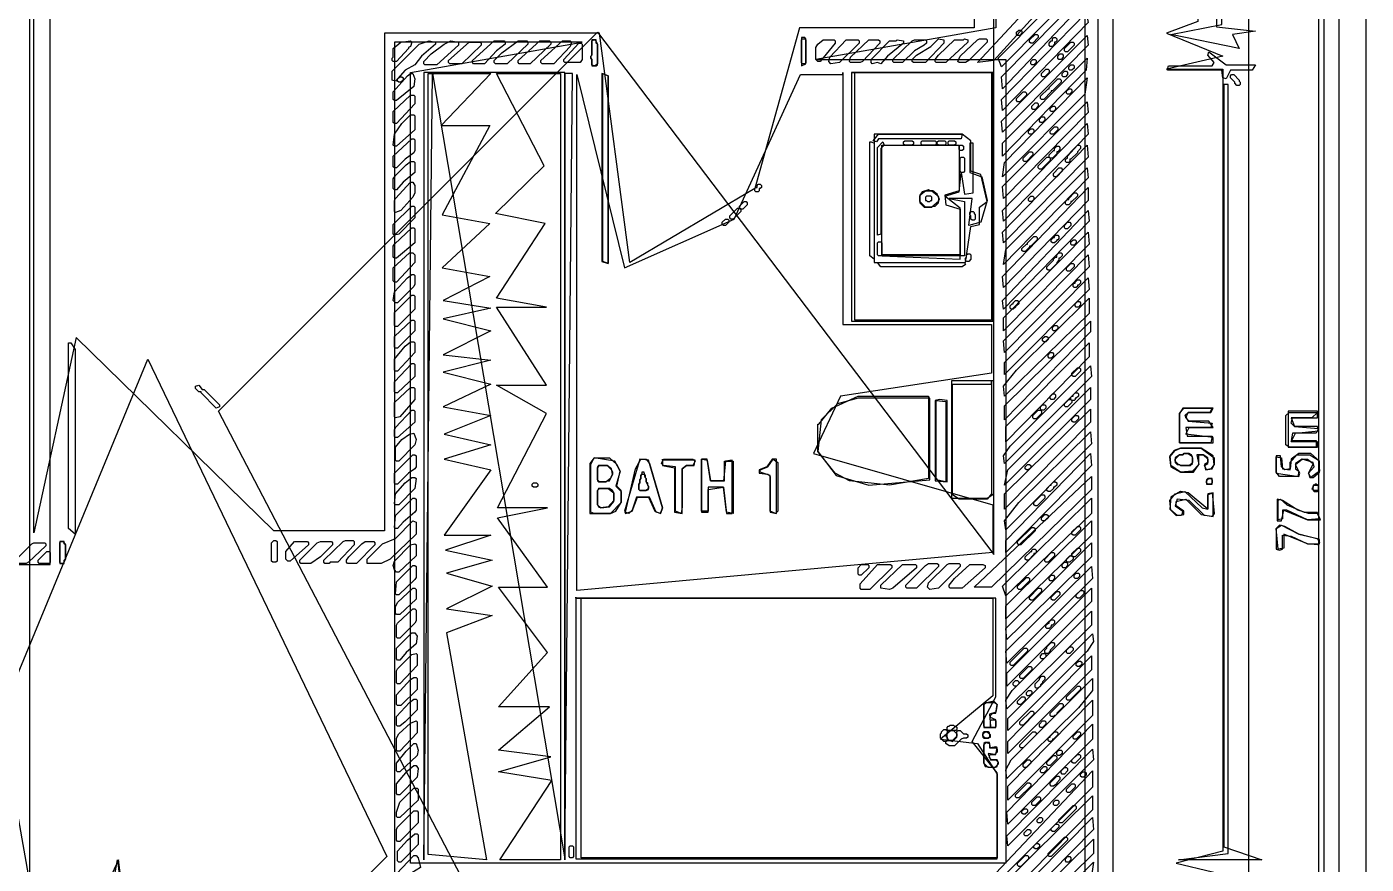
# Model space of a CAD drawing. Header units: millimetres. Extents: x 78 to 4002, y 104 to 3999.
# Drawn here: x 2768 to 4002, y 1776 to 2547 of the extents above; entities that cross this region are included whole.
import ezdxf

# ---------------------------------------------------------------- set-up
doc = ezdxf.new("R2010")
doc.units = ezdxf.units.MM

msp = doc.modelspace()

# ---------------------------------------------------------------- linework, layer by layer
for points in [[(3845, 3775), (3813, 3513), (3958, 3498), (3958, 771), (3888, 771), (3888, 1760), (3864, 759), (4002, 743), (4002, 3517), (3865, 3517), (3865, 3775)], [(346, 3513), (2041, 3760), (3743, 3517), (3743, 759), (1400, 759), (1400, 1524), (910, 1107), (441, 1254), (441, 799), (1040, 799), (589, 1156), (1146, 748), (344, 748), (344, 3513)], [(346, 3514), (346, 745), (1145, 745), (1369, 1029), (1400, 748), (3769, 748), (3769, 3517), (2728, 3517), (2728, 3758), (1449, 3758), (1449, 3518), (346, 3518)], [(2978, 3510), (2680, 3510), (2680, 3249), (2394, 3249), (2685, 3185), (2685, 2225), (2527, 2225), (2504, 2052), (2790, 2052), (2790, 3460), (2978, 3510)], [(3448, 3510), (3661, 3461), (3661, 2546), (3495, 2517), (3670, 2517), (3670, 1777), (3122, 1777), (3122, 2505), (3280, 2533), (3107, 2533), (3107, 1749), (3676, 1749), (3676, 818), (3471, 792), (3755, 765), (3755, 3509), (3448, 3509)], [(3847, 3482), (3847, 2552), (3818, 2541), (3870, 2520), (3818, 2508), (3870, 2508), (3870, 1788), (3827, 1777), (3894, 1761), (3894, 3467), (3847, 3482)], [(3648, 3461), (2771, 3461), (2771, 1761), (2518, 3198), (628, 3198), (628, 2157), (444, 3255), (444, 1805), (1083, 1805), (441, 1296), (1703, 1778), (1952, 1000), (1952, 1776), (2572, 1776), (1990, 1597), (1990, 811), (2676, 811), (2852, 1780), (2964, 809), (3667, 809), (2945, 2193), (3294, 2542), (3659, 2061), (3659, 3461)], [(3641, 3361), (3641, 2546), (3480, 2546), (3439, 2398), (3324, 2330), (3296, 2541), (3098, 2541), (3098, 2083), (2996, 2083), (2814, 2261), (2775, 2081), (2775, 2772), (2873, 2772), (2873, 3079), (2771, 3361), (3641, 3361)], [(443, 3253), (622, 3253), (622, 2157), (637, 3256), (2517, 3256), (2517, 2048), (2681, 1760), (2880, 2241), (3100, 1783), (2881, 1564), (2853, 1780), (2753, 1564), (2572, 1781), (1954, 1781), (1954, 1223), (1703, 1778), (1088, 1525), (869, 1720), (1080, 1807), (443, 1807), (443, 3253)], [(3963, 3158), (3963, 759), (3900, 742), (3900, 1748), (3906, 1748), (3906, 762), (3977, 762), (3977, 3158)], [(3864, 3023), (3864, 2547), (3900, 2543), (3879, 2540), (3885, 2527), (3822, 2540), (3869, 2549), (3869, 3023)], [(3744, 2622), (3744, 2610), (3659, 2516), (3644, 2514), (3744, 2622)], [(3744, 2600), (3745, 2590), (3666, 2510), (3663, 2518), (3744, 2600)], [(3744, 2580), (3745, 2572), (3667, 2490), (3666, 2501), (3744, 2580)], [(3744, 2560), (3746, 2551), (3667, 2470), (3666, 2480), (3744, 2560)], [(3682, 2544), (3684, 2544), (3685, 2543), (3685, 2541), (3683, 2539), (3681, 2539), (3680, 2540), (3680, 2542), (3682, 2544)], [(3145, 2533), (3145, 2531), (3132, 2520), (3126, 2512), (3117, 2507), (3108, 2497), (3105, 2498), (3105, 2506), (3130, 2531), (3139, 2534), (3145, 2533)], [(3122, 2534), (3123, 2533), (3122, 2529), (3120, 2528), (3120, 2527), (3109, 2515), (3106, 2515), (3105, 2516), (3105, 2518), (3106, 2519), (3106, 2527), (3113, 2533), (3122, 2534)], [(3166, 2533), (3166, 2530), (3146, 2512), (3135, 2512), (3134, 2513), (3134, 2515), (3141, 2522), (3153, 2531), (3159, 2534), (3166, 2533)], [(3187, 2532), (3187, 2530), (3169, 2513), (3158, 2513), (3157, 2514), (3157, 2516), (3176, 2533), (3186, 2533), (3187, 2532)], [(3209, 2533), (3209, 2531), (3201, 2525), (3190, 2513), (3180, 2513), (3179, 2514), (3179, 2516), (3199, 2534), (3208, 2534), (3209, 2533)], [(3230, 2533), (3230, 2531), (3211, 2513), (3200, 2513), (3199, 2514), (3199, 2516), (3206, 2523), (3221, 2534), (3229, 2534), (3230, 2533)], [(3251, 2533), (3251, 2531), (3232, 2513), (3222, 2513), (3221, 2514), (3221, 2516), (3241, 2534), (3250, 2534), (3251, 2533)], [(3270, 2533), (3269, 2529), (3254, 2513), (3243, 2513), (3242, 2514), (3242, 2516), (3262, 2534), (3269, 2534), (3270, 2533)], [(3279, 2532), (3280, 2531), (3280, 2517), (3278, 2514), (3264, 2514), (3263, 2515), (3263, 2517), (3277, 2532), (3279, 2532)], [(3290, 2535), (3292, 2535), (3294, 2531), (3294, 2513), (3292, 2511), (3290, 2511), (3289, 2512), (3289, 2517), (3288, 2518), (3288, 2520), (3289, 2521), (3289, 2534), (3290, 2535)], [(3289, 2535), (3289, 2521), (3288, 2520), (3288, 2518), (3289, 2517), (3289, 2511), (3293, 2511), (3294, 2512), (3294, 2531), (3293, 2532), (3293, 2535), (3289, 2535)], [(3485, 2537), (3482, 2537), (3482, 2511), (3486, 2513), (3486, 2536), (3485, 2537)], [(3483, 2536), (3485, 2536), (3486, 2535), (3486, 2514), (3485, 2513), (3483, 2513), (3482, 2514), (3482, 2535), (3483, 2536)], [(3512, 2535), (3513, 2534), (3513, 2532), (3499, 2515), (3497, 2515), (3495, 2517), (3495, 2528), (3497, 2531), (3502, 2535), (3512, 2535)], [(3535, 2534), (3535, 2532), (3517, 2514), (3509, 2513), (3507, 2515), (3508, 2519), (3523, 2535), (3534, 2535), (3535, 2534)], [(3554, 2534), (3554, 2532), (3538, 2515), (3536, 2514), (3527, 2514), (3526, 2515), (3527, 2519), (3544, 2535), (3553, 2535), (3554, 2534)], [(3576, 2534), (3576, 2532), (3561, 2520), (3555, 2513), (3552, 2514), (3547, 2513), (3546, 2514), (3546, 2517), (3563, 2534), (3569, 2534), (3570, 2535), (3576, 2534)], [(3597, 2534), (3597, 2532), (3595, 2530), (3586, 2525), (3575, 2514), (3567, 2514), (3566, 2515), (3566, 2517), (3584, 2534), (3586, 2535), (3596, 2535), (3597, 2534)], [(3613, 2535), (3613, 2532), (3596, 2514), (3585, 2514), (3584, 2515), (3584, 2517), (3588, 2521), (3601, 2529), (3608, 2536), (3613, 2535)], [(3635, 2535), (3635, 2533), (3615, 2514), (3606, 2514), (3605, 2515), (3605, 2517), (3608, 2521), (3623, 2535), (3631, 2535), (3632, 2536), (3635, 2535)], [(3653, 2535), (3653, 2533), (3636, 2516), (3633, 2514), (3627, 2514), (3626, 2515), (3628, 2520), (3644, 2535), (3646, 2536), (3652, 2536), (3653, 2535)], [(3745, 2539), (3746, 2530), (3667, 2450), (3666, 2460), (3745, 2539)], [(3699, 2540), (3700, 2539), (3700, 2537), (3695, 2532), (3693, 2532), (3692, 2533), (3692, 2535), (3697, 2540), (3699, 2540)], [(3716, 2537), (3717, 2536), (3717, 2534), (3716, 2533), (3715, 2533), (3715, 2531), (3713, 2529), (3711, 2529), (3710, 2530), (3710, 2532), (3712, 2534), (3713, 2534), (3713, 2536), (3714, 2537), (3716, 2537)], [(3732, 2533), (3733, 2532), (3733, 2530), (3727, 2524), (3725, 2524), (3724, 2525), (3724, 2527), (3730, 2533), (3732, 2533)], [(3745, 2518), (3744, 2507), (3667, 2428), (3667, 2440), (3745, 2518)], [(3695, 2517), (3697, 2517), (3698, 2516), (3698, 2514), (3696, 2512), (3694, 2512), (3693, 2513), (3693, 2515), (3695, 2517)], [(3720, 2522), (3722, 2522), (3723, 2521), (3723, 2519), (3721, 2517), (3719, 2517), (3718, 2518), (3718, 2520), (3720, 2522)], [(3819, 2508), (3820, 2511), (3860, 2511), (3862, 2514), (3856, 2521), (3857, 2524), (3873, 2512), (3900, 2512), (3897, 2507), (3877, 2507), (3873, 2499), (3870, 2500), (3869, 2507), (3819, 2507)], [(3257, 2505), (3134, 2505), (3134, 1780), (3142, 2504), (3264, 1781), (3264, 2505)], [(3520, 2505), (3520, 2273), (3657, 2273), (3657, 2228), (3518, 2207), (3493, 2154), (3658, 2107), (3658, 2063), (3275, 2028), (3275, 2503), (3319, 2325), (3420, 2370), (3481, 2503), (3520, 2503)], [(3528, 2505), (3528, 2276), (3658, 2276), (3658, 2505), (3528, 2505)], [(3529, 2505), (3657, 2505), (3657, 2277), (3531, 2277), (3531, 2505)], [(3709, 2508), (3710, 2507), (3710, 2505), (3706, 2501), (3704, 2501), (3703, 2502), (3703, 2504), (3707, 2508), (3709, 2508)], [(3724, 2506), (3726, 2506), (3727, 2505), (3727, 2503), (3725, 2501), (3723, 2501), (3722, 2502), (3722, 2504), (3724, 2506)], [(3730, 2512), (3732, 2512), (3733, 2511), (3733, 2509), (3731, 2507), (3729, 2507), (3728, 2508), (3728, 2510), (3730, 2512)], [(3124, 2504), (3126, 2499), (3125, 2492), (3109, 2479), (3107, 2479), (3106, 2480), (3106, 2487), (3119, 2502), (3122, 2504), (3124, 2504)], [(3112, 2501), (3114, 2501), (3115, 2500), (3115, 2498), (3113, 2496), (3111, 2496), (3110, 2497), (3110, 2499), (3112, 2501)], [(3138, 2504), (3196, 2504), (3150, 2456), (3195, 2456), (3151, 2374), (3195, 2366), (3151, 2325), (3195, 2317), (3152, 2295), (3196, 2288), (3152, 2278), (3196, 2267), (3152, 2245), (3196, 2240), (3152, 2229), (3196, 2218), (3152, 2197), (3196, 2189), (3153, 2172), (3196, 2162), (3153, 2149), (3196, 2139), (3153, 2079), (3196, 2079), (3154, 2065), (3197, 2056), (3155, 2044), (3197, 2032), (3155, 2011), (3197, 2005), (3155, 1989), (3192, 1780), (3138, 1785), (3138, 2504)], [(3201, 2504), (3260, 2504), (3260, 1780), (3204, 1780), (3252, 1853), (3203, 1861), (3251, 1875), (3203, 1881), (3250, 1921), (3203, 1921), (3248, 1971), (3203, 2031), (3248, 2031), (3202, 2095), (3248, 2104), (3202, 2104), (3247, 2191), (3201, 2217), (3247, 2217), (3201, 2289), (3247, 2289), (3201, 2297), (3246, 2366), (3200, 2375), (3245, 2419), (3201, 2504)], [(3264, 2504), (3264, 1780), (3271, 2504)], [(3298, 2504), (3298, 2331), (3304, 2329), (3304, 2502), (3298, 2504)], [(3299, 2504), (3304, 2502), (3304, 2329), (3299, 2331), (3299, 2504)], [(3745, 2500), (3743, 2485), (3667, 2409), (3669, 2422), (3745, 2500)], [(3720, 2499), (3721, 2498), (3721, 2496), (3713, 2488), (3712, 2488), (3712, 2487), (3705, 2480), (3703, 2480), (3702, 2481), (3702, 2483), (3709, 2490), (3710, 2490), (3710, 2491), (3718, 2499), (3720, 2499)], [(3871, 2494), (3871, 1792), (3906, 1780), (3829, 1780), (3875, 1786), (3875, 2494)], [(3877, 2502), (3878, 2503), (3880, 2503), (3885, 2498), (3885, 2497), (3886, 2496), (3886, 2494), (3885, 2493), (3883, 2493), (3881, 2495), (3881, 2496), (3877, 2500), (3877, 2502)], [(3125, 2484), (3126, 2483), (3126, 2476), (3109, 2458), (3107, 2458), (3106, 2459), (3106, 2469), (3122, 2484), (3125, 2484)], [(3688, 2487), (3689, 2486), (3689, 2484), (3683, 2478), (3681, 2478), (3680, 2479), (3680, 2481), (3686, 2487), (3688, 2487)], [(3728, 2490), (3730, 2490), (3731, 2489), (3731, 2487), (3729, 2485), (3727, 2485), (3726, 2486), (3726, 2488), (3728, 2490)], [(3745, 2478), (3746, 2468), (3668, 2389), (3667, 2400), (3745, 2478)], [(3699, 2477), (3700, 2476), (3700, 2474), (3697, 2471), (3695, 2471), (3694, 2472), (3694, 2474), (3697, 2477), (3699, 2477)], [(3713, 2474), (3715, 2474), (3716, 2473), (3716, 2471), (3714, 2469), (3712, 2469), (3711, 2470), (3711, 2472), (3713, 2474)], [(3125, 2466), (3126, 2465), (3126, 2452), (3109, 2437), (3107, 2437), (3106, 2438), (3107, 2448), (3114, 2458), (3122, 2466), (3125, 2466)], [(3745, 2458), (3746, 2448), (3668, 2368), (3667, 2378), (3745, 2458)], [(3703, 2464), (3705, 2464), (3706, 2463), (3706, 2461), (3704, 2459), (3702, 2459), (3701, 2460), (3701, 2462), (3703, 2464)], [(3717, 2455), (3718, 2454), (3718, 2452), (3714, 2448), (3712, 2448), (3711, 2449), (3711, 2451), (3715, 2455), (3717, 2455)], [(3125, 2444), (3126, 2443), (3126, 2433), (3125, 2431), (3117, 2425), (3109, 2417), (3107, 2417), (3106, 2418), (3106, 2428), (3123, 2444), (3125, 2444)], [(3548, 2442), (3553, 2448), (3630, 2448), (3629, 2444), (3553, 2444), (3551, 2441), (3548, 2442)], [(3549, 2446), (3549, 2330), (3633, 2330), (3638, 2363), (3646, 2365), (3646, 2381), (3653, 2386), (3647, 2411), (3638, 2414), (3638, 2442), (3630, 2448), (3549, 2448)], [(3693, 2453), (3695, 2453), (3696, 2452), (3696, 2450), (3694, 2448), (3692, 2448), (3691, 2449), (3691, 2451), (3693, 2453)], [(3546, 2441), (3549, 2440), (3549, 2333), (3545, 2336), (3545, 2441)], [(3557, 2441), (3558, 2438), (3555, 2435), (3555, 2356), (3552, 2355), (3552, 2436), (3557, 2441)], [(3637, 2440), (3637, 2413), (3648, 2409), (3653, 2387), (3647, 2367), (3636, 2364), (3639, 2389), (3618, 2389), (3632, 2386), (3632, 2336), (3556, 2336), (3628, 2333), (3628, 2380), (3614, 2391), (3627, 2395), (3629, 2413), (3632, 2393), (3640, 2394), (3640, 2440)], [(3558, 2438), (3627, 2438), (3627, 2396), (3614, 2392), (3615, 2383), (3628, 2379), (3628, 2337), (3556, 2337), (3556, 2438)], [(3576, 2441), (3577, 2442), (3584, 2442), (3585, 2441), (3585, 2439), (3584, 2438), (3577, 2438), (3576, 2439), (3576, 2441)], [(3592, 2441), (3593, 2442), (3605, 2442), (3606, 2441), (3606, 2439), (3605, 2438), (3593, 2438), (3592, 2439), (3592, 2441)], [(3607, 2441), (3608, 2442), (3614, 2442), (3615, 2441), (3615, 2439), (3614, 2438), (3608, 2438), (3607, 2439), (3607, 2441)], [(3617, 2441), (3618, 2442), (3623, 2442), (3624, 2441), (3624, 2439), (3623, 2438), (3618, 2438), (3617, 2439), (3617, 2441)], [(3627, 2437), (3628, 2438), (3630, 2438), (3631, 2437), (3631, 2434), (3630, 2433), (3628, 2433), (3627, 2434), (3627, 2437)], [(3745, 2438), (3746, 2427), (3668, 2348), (3667, 2358), (3745, 2438)], [(3694, 2432), (3695, 2431), (3695, 2429), (3689, 2423), (3687, 2423), (3686, 2424), (3686, 2426), (3692, 2432), (3694, 2432)], [(3719, 2437), (3720, 2436), (3720, 2434), (3718, 2432), (3717, 2432), (3717, 2430), (3713, 2426), (3711, 2426), (3710, 2427), (3710, 2429), (3714, 2433), (3715, 2433), (3715, 2435), (3717, 2437), (3719, 2437)], [(3738, 2438), (3739, 2437), (3739, 2435), (3736, 2432), (3736, 2431), (3730, 2425), (3729, 2425), (3729, 2423), (3728, 2422), (3726, 2422), (3725, 2423), (3725, 2425), (3727, 2426), (3727, 2428), (3736, 2438), (3738, 2438)], [(3125, 2423), (3126, 2422), (3126, 2413), (3115, 2404), (3109, 2397), (3107, 2397), (3106, 2398), (3106, 2407), (3108, 2410), (3118, 2420), (3122, 2423), (3125, 2423)], [(3629, 2427), (3631, 2427), (3632, 2426), (3632, 2414), (3631, 2413), (3629, 2413), (3628, 2414), (3628, 2426), (3629, 2427)], [(3710, 2427), (3711, 2426), (3711, 2424), (3703, 2416), (3701, 2416), (3700, 2417), (3700, 2419), (3708, 2427), (3710, 2427)], [(3745, 2417), (3746, 2408), (3668, 2328), (3670, 2342), (3745, 2417)], [(3721, 2417), (3722, 2416), (3722, 2414), (3717, 2409), (3715, 2409), (3714, 2410), (3714, 2412), (3719, 2417), (3721, 2417)], [(3124, 2404), (3126, 2401), (3126, 2394), (3124, 2390), (3113, 2378), (3108, 2376), (3107, 2377), (3107, 2387), (3108, 2389), (3122, 2404), (3124, 2404)], [(3444, 2402), (3445, 2401), (3445, 2399), (3444, 2398), (3443, 2398), (3443, 2396), (3442, 2395), (3440, 2395), (3439, 2396), (3439, 2398), (3440, 2399), (3441, 2399), (3441, 2401), (3442, 2402), (3444, 2402)], [(3593, 2395), (3591, 2392), (3591, 2385), (3595, 2381), (3602, 2381), (3603, 2382), (3605, 2382), (3608, 2385), (3608, 2387), (3609, 2388), (3607, 2393), (3603, 2396), (3600, 2396), (3599, 2397), (3593, 2395)], [(3591, 2391), (3592, 2393), (3596, 2396), (3602, 2396), (3607, 2392), (3608, 2390), (3608, 2386), (3602, 2381), (3596, 2381), (3591, 2386), (3591, 2391)], [(3746, 2399), (3746, 2387), (3668, 2307), (3667, 2317), (3746, 2399)], [(3735, 2394), (3736, 2393), (3736, 2391), (3731, 2386), (3730, 2386), (3730, 2385), (3728, 2383), (3726, 2383), (3725, 2384), (3725, 2386), (3727, 2388), (3728, 2388), (3728, 2389), (3733, 2394), (3735, 2394)], [(3125, 2382), (3126, 2381), (3126, 2371), (3111, 2356), (3107, 2355), (3106, 2356), (3106, 2365), (3123, 2382), (3125, 2382)], [(3431, 2386), (3432, 2385), (3432, 2383), (3428, 2379), (3426, 2379), (3425, 2380), (3425, 2382), (3429, 2386), (3431, 2386)], [(3596, 2390), (3596, 2387), (3597, 2387), (3598, 2386), (3600, 2386), (3601, 2387), (3602, 2387), (3602, 2390), (3601, 2391), (3597, 2391), (3596, 2390)], [(3693, 2391), (3695, 2391), (3696, 2390), (3696, 2388), (3694, 2386), (3692, 2386), (3691, 2387), (3691, 2389), (3693, 2391)], [(3414, 2370), (3415, 2369), (3415, 2367), (3412, 2364), (3410, 2364), (3409, 2365), (3409, 2367), (3412, 2370), (3414, 2370)], [(3425, 2380), (3426, 2379), (3426, 2377), (3419, 2370), (3417, 2370), (3416, 2371), (3416, 2373), (3423, 2380), (3425, 2380)], [(3638, 2377), (3640, 2377), (3641, 2376), (3641, 2375), (3642, 2374), (3642, 2370), (3641, 2369), (3639, 2369), (3638, 2370), (3638, 2373), (3637, 2374), (3637, 2376), (3638, 2377)], [(3746, 2378), (3747, 2368), (3668, 2287), (3667, 2295), (3746, 2378)], [(3125, 2362), (3126, 2361), (3126, 2348), (3109, 2334), (3107, 2334), (3106, 2335), (3106, 2345), (3107, 2347), (3123, 2362), (3125, 2362)], [(3746, 2358), (3747, 2347), (3668, 2267), (3668, 2279), (3746, 2358)], [(3729, 2367), (3730, 2366), (3730, 2364), (3727, 2361), (3725, 2361), (3724, 2362), (3724, 2364), (3727, 2367), (3729, 2367)], [(3553, 2349), (3555, 2349), (3556, 2348), (3556, 2337), (3555, 2336), (3553, 2336), (3552, 2337), (3552, 2348), (3553, 2349)], [(3698, 2354), (3699, 2353), (3699, 2351), (3693, 2345), (3692, 2345), (3692, 2344), (3688, 2340), (3686, 2340), (3685, 2341), (3685, 2343), (3689, 2347), (3690, 2347), (3690, 2348), (3696, 2354), (3698, 2354)], [(3718, 2355), (3719, 2354), (3719, 2352), (3718, 2351), (3717, 2351), (3717, 2350), (3715, 2348), (3713, 2348), (3712, 2349), (3712, 2351), (3714, 2353), (3715, 2353), (3715, 2354), (3716, 2355), (3718, 2355)], [(3732, 2351), (3734, 2351), (3735, 2350), (3735, 2348), (3733, 2346), (3731, 2346), (3730, 2347), (3730, 2349), (3732, 2351)], [(3124, 2339), (3126, 2337), (3126, 2330), (3109, 2312), (3107, 2312), (3106, 2313), (3106, 2325), (3121, 2339), (3124, 2339)], [(3635, 2338), (3637, 2338), (3638, 2337), (3638, 2333), (3636, 2331), (3634, 2331), (3633, 2332), (3633, 2334), (3634, 2335), (3634, 2337), (3635, 2338)], [(3746, 2337), (3747, 2326), (3669, 2247), (3668, 2258), (3746, 2337)], [(3721, 2339), (3722, 2338), (3722, 2336), (3720, 2334), (3719, 2334), (3719, 2332), (3717, 2330), (3717, 2329), (3711, 2323), (3709, 2323), (3708, 2324), (3708, 2326), (3714, 2332), (3714, 2333), (3716, 2335), (3717, 2335), (3717, 2337), (3719, 2339), (3721, 2339)], [(3125, 2319), (3126, 2318), (3126, 2310), (3125, 2308), (3110, 2293), (3108, 2293), (3106, 2295), (3107, 2303), (3119, 2316), (3123, 2319), (3125, 2319)], [(3552, 2330), (3632, 2330), (3633, 2328), (3630, 2326), (3555, 2326), (3552, 2330)], [(3732, 2329), (3733, 2328), (3733, 2326), (3729, 2322), (3727, 2322), (3726, 2323), (3726, 2325), (3730, 2329), (3732, 2329)], [(3746, 2316), (3747, 2305), (3669, 2227), (3669, 2238), (3746, 2316)], [(3738, 2314), (3739, 2313), (3739, 2311), (3737, 2309), (3736, 2309), (3736, 2308), (3735, 2307), (3733, 2307), (3732, 2308), (3732, 2310), (3733, 2311), (3734, 2311), (3734, 2312), (3736, 2314), (3738, 2314)], [(3125, 2300), (3126, 2299), (3126, 2287), (3110, 2271), (3108, 2271), (3107, 2272), (3107, 2284), (3123, 2300), (3125, 2300)], [(3747, 2297), (3747, 2283), (3669, 2207), (3668, 2216), (3680, 2231), (3747, 2297)], [(3681, 2295), (3682, 2294), (3682, 2292), (3680, 2290), (3679, 2290), (3679, 2289), (3677, 2287), (3675, 2287), (3674, 2288), (3674, 2290), (3676, 2292), (3677, 2292), (3677, 2293), (3679, 2295), (3681, 2295)], [(3736, 2294), (3738, 2294), (3739, 2293), (3739, 2291), (3737, 2289), (3735, 2289), (3734, 2290), (3734, 2292), (3736, 2294)], [(3125, 2277), (3126, 2276), (3126, 2267), (3110, 2251), (3108, 2251), (3107, 2252), (3107, 2262), (3123, 2277), (3125, 2277)], [(3748, 2276), (3748, 2266), (3669, 2185), (3669, 2198), (3748, 2276)], [(3715, 2272), (3717, 2272), (3718, 2271), (3718, 2269), (3716, 2267), (3714, 2267), (3713, 2268), (3713, 2270), (3715, 2272)], [(3706, 2262), (3708, 2262), (3709, 2261), (3709, 2259), (3707, 2257), (3705, 2257), (3704, 2258), (3704, 2260), (3706, 2262)], [(2809, 2256), (2813, 2250), (2813, 2080), (2807, 2085), (2807, 2256)], [(3125, 2257), (3126, 2256), (3126, 2247), (3110, 2230), (3108, 2230), (3107, 2231), (3107, 2241), (3117, 2253), (3122, 2257), (3125, 2257)], [(3747, 2256), (3747, 2243), (3670, 2165), (3670, 2179), (3747, 2256)], [(3711, 2247), (3713, 2247), (3714, 2246), (3714, 2244), (3712, 2242), (3710, 2242), (3709, 2243), (3709, 2245), (3711, 2247)], [(3125, 2237), (3126, 2236), (3126, 2225), (3110, 2210), (3108, 2210), (3107, 2211), (3107, 2220), (3123, 2237), (3125, 2237)], [(3748, 2235), (3749, 2225), (3669, 2145), (3668, 2152), (3674, 2161), (3748, 2235)], [(3738, 2233), (3739, 2232), (3739, 2230), (3734, 2225), (3732, 2225), (3731, 2226), (3731, 2228), (3736, 2233), (3738, 2233)], [(3658, 2221), (3620, 2221), (3620, 2113), (3653, 2113), (3659, 2117), (3659, 2221)], [(3657, 2221), (3657, 2117), (3653, 2112), (3627, 2112), (3621, 2116), (3621, 2218), (3657, 2218)], [(2924, 2216), (2927, 2217), (2930, 2213), (2932, 2213), (2946, 2199), (2946, 2197), (2943, 2196), (2929, 2210), (2929, 2211), (2927, 2211), (2924, 2214), (2924, 2216)], [(3125, 2215), (3126, 2214), (3126, 2204), (3112, 2188), (3108, 2187), (3107, 2188), (3107, 2201), (3122, 2215), (3125, 2215)], [(3748, 2215), (3748, 2204), (3669, 2125), (3672, 2139), (3748, 2215)], [(3713, 2209), (3715, 2209), (3716, 2208), (3716, 2206), (3714, 2204), (3712, 2204), (3711, 2205), (3711, 2207), (3713, 2209)], [(3736, 2210), (3737, 2209), (3737, 2207), (3735, 2205), (3734, 2205), (3734, 2204), (3733, 2203), (3731, 2203), (3730, 2204), (3730, 2206), (3731, 2207), (3732, 2207), (3732, 2208), (3734, 2210), (3736, 2210)], [(3498, 2181), (3510, 2196), (3534, 2207), (3599, 2207), (3599, 2131), (3563, 2125), (3526, 2129), (3513, 2136), (3497, 2156), (3497, 2181)], [(3500, 2185), (3497, 2156), (3514, 2134), (3544, 2125), (3600, 2130), (3600, 2205), (3534, 2205), (3515, 2200), (3500, 2185)], [(3609, 2204), (3605, 2203), (3605, 2129), (3616, 2128), (3616, 2203), (3609, 2204)], [(3606, 2203), (3615, 2202), (3615, 2128), (3606, 2130), (3606, 2203)], [(3704, 2199), (3706, 2199), (3707, 2198), (3707, 2196), (3705, 2194), (3703, 2194), (3702, 2195), (3702, 2197), (3704, 2199)], [(3730, 2204), (3731, 2203), (3731, 2201), (3727, 2197), (3725, 2197), (3724, 2198), (3724, 2200), (3728, 2204), (3730, 2204)], [(3834, 2196), (3860, 2196), (3858, 2192), (3838, 2192), (3835, 2189), (3838, 2184), (3860, 2182), (3859, 2178), (3836, 2178), (3837, 2170), (3860, 2170), (3859, 2164), (3830, 2164), (3830, 2191), (3834, 2196)], [(3833, 2196), (3830, 2191), (3830, 2164), (3861, 2164), (3861, 2169), (3836, 2172), (3839, 2178), (3861, 2178), (3857, 2184), (3839, 2184), (3836, 2187), (3838, 2192), (3859, 2192), (3861, 2196), (3833, 2196)], [(3125, 2194), (3126, 2193), (3126, 2183), (3110, 2169), (3108, 2169), (3107, 2170), (3107, 2176), (3108, 2178), (3123, 2194), (3125, 2194)], [(3748, 2195), (3748, 2183), (3669, 2103), (3669, 2117), (3748, 2195)], [(3702, 2194), (3703, 2193), (3703, 2191), (3698, 2186), (3696, 2186), (3695, 2187), (3695, 2189), (3700, 2194), (3702, 2194)], [(3736, 2189), (3737, 2188), (3737, 2186), (3734, 2183), (3732, 2183), (3731, 2184), (3731, 2186), (3734, 2189), (3736, 2189)], [(3931, 2192), (3957, 2192), (3952, 2187), (3933, 2187), (3936, 2179), (3958, 2177), (3956, 2173), (3934, 2173), (3933, 2166), (3956, 2166), (3956, 2160), (3931, 2160), (3928, 2162), (3928, 2189), (3931, 2192)], [(3930, 2192), (3930, 2160), (3957, 2160), (3957, 2165), (3933, 2165), (3937, 2173), (3958, 2175), (3957, 2179), (3936, 2179), (3933, 2182), (3934, 2187), (3957, 2187), (3957, 2193), (3930, 2193)], [(3125, 2173), (3127, 2167), (3126, 2162), (3111, 2147), (3109, 2147), (3108, 2148), (3108, 2160), (3114, 2167), (3121, 2172), (3125, 2173)], [(3748, 2174), (3749, 2163), (3670, 2084), (3669, 2092), (3682, 2109), (3748, 2174)], [(3821, 2151), (3826, 2157), (3831, 2159), (3850, 2159), (3862, 2150), (3862, 2144), (3859, 2140), (3855, 2139), (3853, 2143), (3856, 2145), (3856, 2150), (3852, 2153), (3846, 2153), (3848, 2144), (3842, 2138), (3831, 2137), (3822, 2143), (3821, 2151)], [(3821, 2152), (3822, 2142), (3831, 2137), (3843, 2137), (3848, 2144), (3848, 2153), (3852, 2153), (3856, 2149), (3856, 2146), (3853, 2144), (3854, 2139), (3860, 2140), (3862, 2144), (3861, 2152), (3850, 2159), (3831, 2159), (3825, 2157), (3821, 2152)], [(3126, 2153), (3127, 2152), (3127, 2142), (3126, 2140), (3120, 2136), (3110, 2126), (3108, 2126), (3107, 2127), (3107, 2136), (3124, 2153), (3126, 2153)], [(3291, 2150), (3287, 2145), (3287, 2099), (3306, 2099), (3311, 2101), (3316, 2109), (3316, 2120), (3312, 2124), (3315, 2138), (3310, 2147), (3291, 2150)], [(3291, 2150), (3305, 2150), (3312, 2144), (3315, 2138), (3311, 2124), (3316, 2119), (3316, 2109), (3306, 2099), (3291, 2099), (3288, 2100), (3288, 2144), (3291, 2150)], [(3333, 2149), (3319, 2101), (3320, 2099), (3326, 2101), (3331, 2114), (3341, 2114), (3347, 2101), (3352, 2099), (3354, 2104), (3341, 2148), (3333, 2149)], [(3334, 2149), (3339, 2149), (3342, 2145), (3354, 2104), (3352, 2099), (3348, 2100), (3342, 2114), (3330, 2114), (3326, 2102), (3323, 2099), (3320, 2100), (3329, 2140), (3334, 2149)], [(3355, 2149), (3382, 2149), (3384, 2147), (3382, 2143), (3376, 2143), (3372, 2140), (3372, 2105), (3371, 2099), (3366, 2101), (3366, 2142), (3355, 2143), (3353, 2145), (3355, 2149)], [(3354, 2149), (3354, 2143), (3365, 2141), (3365, 2100), (3372, 2099), (3372, 2140), (3376, 2143), (3383, 2143), (3384, 2148), (3354, 2148)], [(3391, 2149), (3395, 2148), (3398, 2129), (3411, 2129), (3411, 2147), (3419, 2147), (3419, 2099), (3413, 2100), (3410, 2123), (3396, 2123), (3396, 2101), (3390, 2101), (3390, 2149)], [(3390, 2149), (3390, 2100), (3396, 2100), (3396, 2121), (3410, 2123), (3413, 2099), (3418, 2099), (3418, 2148), (3412, 2147), (3410, 2129), (3398, 2129), (3395, 2149), (3390, 2149)], [(3455, 2149), (3450, 2142), (3443, 2139), (3443, 2136), (3451, 2135), (3453, 2133), (3453, 2100), (3459, 2099), (3459, 2146), (3459, 2149), (3455, 2149)], [(3456, 2149), (3460, 2146), (3460, 2101), (3458, 2099), (3453, 2101), (3453, 2134), (3444, 2137), (3444, 2139), (3451, 2142), (3456, 2149)], [(3748, 2154), (3749, 2143), (3670, 2063), (3670, 2074), (3748, 2154)], [(3826, 2149), (3830, 2153), (3833, 2153), (3834, 2154), (3838, 2154), (3841, 2152), (3842, 2150), (3842, 2146), (3839, 2143), (3831, 2143), (3829, 2144), (3826, 2147), (3826, 2149)], [(3826, 2150), (3826, 2146), (3828, 2144), (3830, 2144), (3831, 2143), (3840, 2143), (3842, 2145), (3842, 2151), (3841, 2153), (3839, 2154), (3834, 2154), (3833, 2153), (3830, 2153), (3826, 2150)], [(3959, 2147), (3951, 2154), (3940, 2154), (3933, 2149), (3932, 2140), (3927, 2139), (3924, 2142), (3923, 2152), (3919, 2152), (3919, 2136), (3940, 2133), (3941, 2136), (3937, 2144), (3943, 2149), (3948, 2149), (3953, 2145), (3949, 2136), (3950, 2132), (3953, 2132), (3959, 2137), (3959, 2147)], [(3919, 2151), (3924, 2150), (3925, 2140), (3932, 2139), (3932, 2146), (3938, 2153), (3950, 2153), (3958, 2148), (3959, 2138), (3951, 2132), (3949, 2136), (3954, 2142), (3953, 2146), (3943, 2149), (3937, 2145), (3937, 2140), (3940, 2138), (3939, 2133), (3922, 2133), (3919, 2137), (3919, 2151)], [(3296, 2143), (3303, 2143), (3307, 2139), (3308, 2137), (3308, 2135), (3306, 2131), (3302, 2128), (3296, 2128), (3294, 2130), (3294, 2141), (3296, 2143)], [(3295, 2143), (3294, 2142), (3294, 2129), (3295, 2128), (3302, 2128), (3303, 2129), (3305, 2129), (3308, 2135), (3307, 2140), (3303, 2143), (3295, 2143)], [(3335, 2137), (3335, 2135), (3334, 2134), (3334, 2131), (3333, 2130), (3333, 2127), (3332, 2126), (3332, 2121), (3333, 2120), (3339, 2120), (3341, 2121), (3341, 2124), (3339, 2128), (3339, 2131), (3338, 2132), (3337, 2137), (3335, 2137)], [(3335, 2135), (3337, 2135), (3338, 2134), (3338, 2132), (3339, 2131), (3339, 2128), (3340, 2127), (3340, 2125), (3341, 2124), (3341, 2122), (3339, 2120), (3333, 2120), (3332, 2121), (3332, 2126), (3333, 2127), (3333, 2130), (3334, 2131), (3334, 2134), (3335, 2135)], [(3690, 2144), (3692, 2144), (3693, 2143), (3693, 2141), (3691, 2139), (3689, 2139), (3688, 2140), (3688, 2142), (3690, 2144)], [(3126, 2132), (3127, 2131), (3126, 2122), (3111, 2107), (3108, 2107), (3107, 2108), (3108, 2117), (3117, 2127), (3123, 2132), (3126, 2132)], [(3234, 2126), (3235, 2127), (3238, 2127), (3239, 2126), (3239, 2124), (3238, 2123), (3235, 2123), (3234, 2124), (3234, 2126)], [(3296, 2122), (3304, 2122), (3309, 2118), (3309, 2111), (3304, 2105), (3297, 2104), (3294, 2107), (3294, 2120), (3296, 2122)], [(3295, 2122), (3294, 2120), (3294, 2107), (3295, 2105), (3297, 2104), (3305, 2105), (3309, 2110), (3309, 2118), (3308, 2120), (3305, 2122), (3295, 2122)], [(3749, 2133), (3749, 2121), (3657, 2031), (3641, 2031), (3749, 2133)], [(3716, 2128), (3717, 2127), (3717, 2125), (3715, 2123), (3714, 2123), (3714, 2122), (3711, 2119), (3709, 2119), (3708, 2120), (3708, 2122), (3711, 2125), (3712, 2125), (3712, 2126), (3714, 2128), (3716, 2128)], [(3857, 2131), (3859, 2131), (3860, 2130), (3860, 2127), (3859, 2126), (3856, 2126), (3855, 2127), (3855, 2129), (3857, 2131)], [(3856, 2131), (3855, 2130), (3855, 2126), (3860, 2126), (3860, 2131), (3856, 2131)], [(3955, 2126), (3954, 2125), (3953, 2125), (3953, 2123), (3952, 2122), (3953, 2121), (3953, 2120), (3954, 2119), (3957, 2119), (3958, 2120), (3958, 2125), (3957, 2125), (3956, 2126), (3955, 2126)], [(3953, 2124), (3954, 2125), (3957, 2125), (3958, 2124), (3958, 2121), (3957, 2120), (3954, 2120), (3953, 2121), (3953, 2124)], [(3126, 2113), (3127, 2112), (3127, 2102), (3126, 2100), (3115, 2091), (3110, 2085), (3108, 2085), (3107, 2086), (3108, 2097), (3124, 2113), (3126, 2113)], [(3749, 2113), (3749, 2099), (3670, 2023), (3667, 2032), (3749, 2113)], [(3705, 2116), (3706, 2115), (3706, 2113), (3699, 2106), (3697, 2106), (3696, 2107), (3696, 2109), (3703, 2116), (3705, 2116)], [(3821, 2111), (3826, 2117), (3835, 2119), (3851, 2104), (3856, 2103), (3856, 2116), (3860, 2118), (3862, 2099), (3860, 2096), (3853, 2097), (3839, 2111), (3828, 2112), (3826, 2106), (3833, 2101), (3832, 2097), (3828, 2097), (3822, 2102), (3821, 2111)], [(3822, 2114), (3821, 2103), (3827, 2097), (3834, 2098), (3834, 2101), (3827, 2106), (3827, 2110), (3836, 2112), (3850, 2098), (3861, 2096), (3861, 2118), (3856, 2117), (3856, 2103), (3838, 2118), (3831, 2119), (3822, 2114)], [(3920, 2111), (3923, 2112), (3929, 2107), (3945, 2100), (3957, 2100), (3959, 2094), (3948, 2093), (3929, 2102), (3925, 2102), (3925, 2094), (3921, 2093), (3921, 2111)], [(3920, 2112), (3920, 2092), (3924, 2092), (3926, 2102), (3948, 2093), (3960, 2093), (3957, 2099), (3949, 2099), (3939, 2102), (3925, 2111), (3920, 2112)], [(3708, 2098), (3709, 2097), (3709, 2095), (3706, 2092), (3704, 2092), (3703, 2093), (3703, 2095), (3706, 2098), (3708, 2098)], [(3127, 2091), (3127, 2080), (3103, 2057), (3095, 2053), (3082, 2053), (3082, 2057), (3096, 2071), (3108, 2076), (3124, 2092), (3127, 2091)], [(3749, 2092), (3749, 2079), (3670, 2002), (3670, 2014), (3749, 2092)], [(3696, 2086), (3697, 2085), (3697, 2083), (3684, 2070), (3682, 2070), (3681, 2071), (3681, 2073), (3694, 2086), (3696, 2086)], [(3738, 2087), (3739, 2086), (3739, 2084), (3734, 2079), (3732, 2079), (3731, 2080), (3731, 2082), (3736, 2087), (3738, 2087)], [(3919, 2085), (3924, 2088), (3940, 2080), (3957, 2076), (3959, 2072), (3957, 2070), (3948, 2071), (3926, 2080), (3926, 2067), (3921, 2066), (3919, 2085)], [(3919, 2085), (3919, 2066), (3922, 2065), (3925, 2066), (3925, 2079), (3933, 2078), (3948, 2071), (3959, 2071), (3959, 2075), (3940, 2080), (3927, 2087), (3922, 2088), (3919, 2085)], [(2800, 2073), (2802, 2073), (2804, 2070), (2804, 2057), (2802, 2053), (2800, 2053), (2799, 2054), (2799, 2072), (2800, 2073)], [(2799, 2073), (2799, 2053), (2803, 2053), (2803, 2056), (2804, 2057), (2804, 2070), (2803, 2071), (2803, 2073), (2799, 2073)], [(2996, 2074), (2998, 2074), (2999, 2073), (2999, 2055), (2998, 2054), (2995, 2054), (2994, 2055), (2994, 2072), (2996, 2074)], [(3028, 2072), (3028, 2070), (3011, 2055), (3009, 2055), (3007, 2057), (3007, 2064), (3015, 2073), (3027, 2073), (3028, 2072)], [(3050, 2072), (3050, 2070), (3039, 2059), (3030, 2053), (3021, 2053), (3020, 2054), (3020, 2056), (3036, 2072), (3039, 2073), (3049, 2073), (3050, 2072)], [(3070, 2073), (3070, 2070), (3055, 2054), (3048, 2054), (3047, 2053), (3043, 2053), (3042, 2054), (3042, 2056), (3060, 2073), (3062, 2074), (3069, 2074), (3070, 2073)], [(3089, 2072), (3089, 2070), (3072, 2053), (3064, 2053), (3063, 2054), (3063, 2056), (3065, 2059), (3077, 2071), (3080, 2073), (3088, 2073), (3089, 2072)], [(2786, 2071), (2786, 2069), (2770, 2054), (2768, 2053), (2759, 2053), (2758, 2054), (2758, 2056), (2773, 2071), (2775, 2072), (2785, 2072), (2786, 2071)], [(2789, 2064), (2790, 2063), (2790, 2054), (2789, 2053), (2780, 2053), (2779, 2054), (2779, 2056), (2787, 2064), (2789, 2064)], [(3126, 2071), (3127, 2070), (3127, 2060), (3111, 2045), (3109, 2045), (3107, 2047), (3106, 2051), (3107, 2055), (3122, 2070), (3126, 2071)], [(3749, 2072), (3749, 2059), (3671, 1983), (3670, 1993), (3749, 2072)], [(3697, 2066), (3698, 2065), (3698, 2063), (3697, 2062), (3696, 2062), (3696, 2061), (3691, 2056), (3689, 2056), (3688, 2057), (3688, 2059), (3693, 2064), (3694, 2064), (3694, 2065), (3695, 2066), (3697, 2066)], [(3714, 2063), (3715, 2062), (3715, 2060), (3709, 2054), (3707, 2054), (3706, 2055), (3706, 2057), (3712, 2063), (3714, 2063)], [(3731, 2060), (3732, 2059), (3732, 2057), (3729, 2054), (3727, 2054), (3726, 2055), (3726, 2057), (3729, 2060), (3731, 2060)], [(3738, 2067), (3739, 2066), (3739, 2064), (3734, 2059), (3732, 2059), (3731, 2060), (3731, 2062), (3736, 2067), (3738, 2067)], [(3126, 2051), (3127, 2050), (3127, 2040), (3126, 2038), (3111, 2024), (3109, 2024), (3108, 2025), (3109, 2036), (3124, 2051), (3126, 2051)], [(3543, 2052), (3544, 2051), (3544, 2049), (3537, 2042), (3535, 2042), (3534, 2043), (3534, 2049), (3537, 2052), (3543, 2052)], [(3565, 2051), (3565, 2049), (3545, 2029), (3537, 2029), (3536, 2030), (3536, 2034), (3552, 2052), (3564, 2052), (3565, 2051)], [(3588, 2051), (3588, 2049), (3566, 2030), (3563, 2029), (3555, 2030), (3555, 2033), (3575, 2052), (3587, 2052), (3588, 2051)], [(3608, 2052), (3608, 2050), (3588, 2030), (3579, 2030), (3578, 2031), (3578, 2033), (3596, 2051), (3599, 2053), (3607, 2053), (3608, 2052)], [(3628, 2052), (3628, 2050), (3608, 2030), (3600, 2029), (3598, 2031), (3599, 2035), (3616, 2052), (3618, 2053), (3627, 2053), (3628, 2052)], [(3651, 2051), (3651, 2049), (3630, 2030), (3619, 2030), (3618, 2031), (3618, 2033), (3623, 2039), (3637, 2052), (3649, 2052), (3651, 2051)], [(3749, 2050), (3750, 2039), (3671, 1961), (3670, 1972), (3749, 2050)], [(3724, 2054), (3726, 2054), (3727, 2053), (3727, 2051), (3725, 2049), (3723, 2049), (3722, 2050), (3722, 2052), (3724, 2054)], [(3691, 2040), (3692, 2039), (3692, 2037), (3684, 2029), (3682, 2029), (3681, 2030), (3681, 2032), (3689, 2040), (3691, 2040)], [(3712, 2042), (3714, 2042), (3715, 2041), (3715, 2039), (3713, 2037), (3711, 2037), (3710, 2038), (3710, 2040), (3712, 2042)], [(3735, 2044), (3737, 2044), (3738, 2043), (3738, 2041), (3736, 2039), (3734, 2039), (3733, 2040), (3733, 2042), (3735, 2044)], [(3126, 2030), (3127, 2029), (3127, 2020), (3112, 2006), (3109, 2006), (3108, 2007), (3108, 2013), (3110, 2017), (3124, 2030), (3126, 2030)], [(3749, 2030), (3749, 2018), (3671, 1940), (3671, 1952), (3749, 2030)], [(3702, 2030), (3703, 2029), (3703, 2027), (3695, 2019), (3693, 2019), (3692, 2020), (3692, 2022), (3700, 2030), (3702, 2030)], [(3719, 2027), (3720, 2026), (3720, 2024), (3715, 2019), (3713, 2019), (3712, 2020), (3712, 2022), (3717, 2027), (3719, 2027)], [(3741, 2028), (3742, 2027), (3742, 2025), (3738, 2021), (3736, 2021), (3735, 2022), (3735, 2024), (3739, 2028), (3741, 2028)], [(3126, 2011), (3127, 2010), (3127, 2000), (3126, 1998), (3112, 1984), (3110, 1984), (3109, 1985), (3109, 1996), (3110, 1998), (3124, 2011), (3126, 2011)], [(3274, 2022), (3274, 1781), (3662, 1781), (3662, 1860), (3639, 1889), (3661, 1930), (3661, 2021), (3274, 2021)], [(3274, 2021), (3658, 2021), (3658, 1931), (3610, 1891), (3644, 1887), (3662, 1859), (3662, 1782), (3279, 1782), (3279, 2021)], [(3749, 2009), (3749, 1996), (3671, 1919), (3670, 1927), (3676, 1936), (3749, 2009)], [(3714, 2001), (3715, 2000), (3715, 1998), (3713, 1996), (3712, 1996), (3712, 1995), (3710, 1993), (3708, 1993), (3707, 1994), (3707, 1996), (3709, 1998), (3710, 1998), (3710, 1999), (3712, 2001), (3714, 2001)], [(3126, 1989), (3128, 1986), (3127, 1979), (3118, 1971), (3112, 1964), (3110, 1964), (3109, 1965), (3109, 1975), (3123, 1989), (3126, 1989)], [(3750, 1988), (3751, 1981), (3745, 1972), (3672, 1899), (3672, 1910), (3750, 1988)], [(3689, 1975), (3690, 1974), (3690, 1972), (3677, 1959), (3675, 1959), (3674, 1960), (3674, 1962), (3687, 1975), (3689, 1975)], [(3714, 1980), (3715, 1979), (3715, 1977), (3711, 1973), (3711, 1972), (3709, 1970), (3707, 1970), (3706, 1971), (3706, 1973), (3708, 1975), (3708, 1976), (3712, 1980), (3714, 1980)], [(3731, 1976), (3732, 1975), (3732, 1973), (3729, 1970), (3727, 1970), (3726, 1971), (3726, 1973), (3729, 1976), (3731, 1976)], [(3127, 1970), (3128, 1969), (3128, 1959), (3112, 1942), (3110, 1942), (3109, 1943), (3109, 1954), (3110, 1956), (3123, 1969), (3127, 1970)], [(3749, 1968), (3749, 1955), (3672, 1878), (3672, 1889), (3749, 1968)], [(3704, 1970), (3706, 1970), (3707, 1969), (3707, 1967), (3705, 1965), (3703, 1965), (3702, 1966), (3702, 1968), (3704, 1970)], [(3737, 1963), (3739, 1963), (3740, 1962), (3740, 1960), (3738, 1958), (3736, 1958), (3735, 1959), (3735, 1961), (3737, 1963)], [(3693, 1958), (3694, 1957), (3694, 1955), (3686, 1947), (3684, 1947), (3683, 1948), (3683, 1950), (3691, 1958), (3693, 1958)], [(3705, 1949), (3706, 1948), (3706, 1946), (3704, 1944), (3704, 1943), (3702, 1941), (3702, 1940), (3700, 1938), (3698, 1938), (3697, 1939), (3697, 1942), (3701, 1946), (3701, 1947), (3703, 1949), (3705, 1949)], [(3127, 1948), (3128, 1947), (3128, 1937), (3113, 1922), (3110, 1922), (3109, 1923), (3109, 1932), (3122, 1946), (3125, 1948), (3127, 1948)], [(3750, 1947), (3750, 1936), (3737, 1920), (3671, 1855), (3670, 1863), (3675, 1872), (3750, 1947)], [(3679, 1945), (3681, 1945), (3682, 1944), (3682, 1942), (3680, 1940), (3678, 1940), (3677, 1941), (3677, 1943), (3679, 1945)], [(3738, 1940), (3739, 1939), (3739, 1937), (3729, 1927), (3727, 1927), (3726, 1928), (3726, 1930), (3736, 1940), (3738, 1940)], [(3127, 1928), (3128, 1927), (3128, 1918), (3117, 1907), (3112, 1903), (3110, 1903), (3109, 1904), (3109, 1912), (3121, 1925), (3125, 1928), (3127, 1928)], [(3659, 1926), (3650, 1924), (3650, 1902), (3661, 1902), (3661, 1909), (3656, 1911), (3656, 1913), (3658, 1915), (3661, 1915), (3662, 1923), (3659, 1926)], [(3660, 1925), (3662, 1923), (3661, 1916), (3655, 1914), (3656, 1903), (3655, 1902), (3651, 1902), (3650, 1903), (3650, 1923), (3652, 1925), (3660, 1925)], [(3750, 1927), (3750, 1913), (3672, 1835), (3672, 1848), (3750, 1927)], [(3687, 1930), (3688, 1929), (3688, 1927), (3684, 1923), (3682, 1923), (3681, 1924), (3681, 1926), (3685, 1930), (3687, 1930)], [(3691, 1936), (3693, 1936), (3694, 1935), (3694, 1933), (3692, 1931), (3690, 1931), (3689, 1932), (3689, 1934), (3691, 1936)], [(3695, 1917), (3696, 1916), (3696, 1914), (3686, 1904), (3684, 1904), (3683, 1905), (3683, 1907), (3693, 1917), (3695, 1917)], [(3722, 1924), (3723, 1923), (3723, 1921), (3717, 1915), (3717, 1914), (3716, 1913), (3715, 1913), (3714, 1912), (3712, 1912), (3711, 1913), (3711, 1915), (3720, 1924), (3722, 1924)], [(3127, 1908), (3128, 1907), (3128, 1897), (3112, 1880), (3110, 1880), (3109, 1881), (3109, 1892), (3111, 1896), (3122, 1906), (3127, 1908)], [(3613, 1900), (3615, 1900), (3616, 1899), (3616, 1896), (3615, 1895), (3615, 1894), (3616, 1893), (3616, 1890), (3615, 1889), (3613, 1889), (3610, 1892), (3610, 1896), (3611, 1897), (3611, 1898), (3613, 1900)], [(3616, 1902), (3617, 1903), (3618, 1903), (3619, 1904), (3622, 1904), (3623, 1903), (3624, 1903), (3625, 1902), (3625, 1900), (3624, 1899), (3617, 1899), (3616, 1900), (3616, 1902)], [(3657, 1909), (3660, 1909), (3661, 1908), (3661, 1903), (3660, 1902), (3657, 1902), (3656, 1903), (3656, 1908), (3657, 1909)], [(3750, 1905), (3750, 1891), (3672, 1813), (3671, 1824), (3750, 1905)], [(3706, 1908), (3707, 1907), (3707, 1905), (3704, 1902), (3702, 1902), (3701, 1903), (3701, 1905), (3704, 1908), (3706, 1908)], [(3635, 1895), (3635, 1893), (3634, 1892), (3631, 1892), (3629, 1891), (3623, 1885), (3618, 1885), (3615, 1887), (3615, 1889), (3616, 1890), (3619, 1890), (3621, 1889), (3625, 1893), (3625, 1898), (3626, 1899), (3628, 1899), (3631, 1896), (3634, 1896), (3635, 1895)], [(3619, 1899), (3622, 1899), (3625, 1896), (3625, 1894), (3621, 1890), (3618, 1890), (3616, 1892), (3616, 1897), (3619, 1899)], [(3651, 1898), (3653, 1898), (3655, 1896), (3655, 1893), (3654, 1892), (3651, 1892), (3649, 1894), (3649, 1896), (3651, 1898)], [(3649, 1897), (3649, 1893), (3650, 1892), (3654, 1892), (3655, 1893), (3656, 1893), (3656, 1895), (3655, 1896), (3655, 1897), (3654, 1898), (3650, 1898), (3649, 1897)], [(3652, 1888), (3655, 1887), (3655, 1883), (3661, 1883), (3662, 1882), (3662, 1879), (3660, 1877), (3654, 1878), (3656, 1872), (3661, 1872), (3663, 1870), (3663, 1868), (3660, 1865), (3654, 1865), (3650, 1869), (3650, 1886), (3652, 1888)], [(3651, 1888), (3650, 1887), (3650, 1869), (3651, 1866), (3660, 1865), (3662, 1866), (3663, 1870), (3662, 1872), (3657, 1872), (3655, 1874), (3655, 1876), (3656, 1877), (3661, 1877), (3662, 1883), (3661, 1884), (3656, 1883), (3655, 1888), (3651, 1888)], [(3697, 1898), (3698, 1897), (3698, 1895), (3686, 1883), (3684, 1883), (3683, 1884), (3683, 1886), (3695, 1898), (3697, 1898)], [(3717, 1898), (3718, 1897), (3718, 1895), (3714, 1891), (3713, 1891), (3713, 1890), (3712, 1889), (3710, 1889), (3709, 1890), (3709, 1892), (3710, 1893), (3711, 1893), (3711, 1894), (3715, 1898), (3717, 1898)], [(3738, 1898), (3739, 1897), (3739, 1895), (3735, 1891), (3733, 1891), (3732, 1892), (3732, 1894), (3736, 1898), (3738, 1898)], [(3127, 1887), (3129, 1881), (3128, 1876), (3112, 1861), (3110, 1861), (3109, 1862), (3109, 1869), (3118, 1880), (3125, 1887), (3127, 1887)], [(3750, 1882), (3751, 1872), (3672, 1793), (3671, 1802), (3750, 1882)], [(3716, 1876), (3717, 1875), (3717, 1873), (3711, 1867), (3709, 1867), (3708, 1868), (3708, 1870), (3714, 1876), (3716, 1876)], [(3719, 1881), (3721, 1881), (3722, 1880), (3722, 1878), (3720, 1876), (3718, 1876), (3717, 1877), (3717, 1879), (3719, 1881)], [(3738, 1877), (3739, 1876), (3739, 1874), (3734, 1869), (3732, 1869), (3731, 1870), (3731, 1872), (3736, 1877), (3738, 1877)], [(3127, 1867), (3129, 1864), (3128, 1856), (3112, 1840), (3110, 1840), (3109, 1841), (3109, 1850), (3119, 1862), (3125, 1867), (3127, 1867)], [(3692, 1872), (3693, 1871), (3693, 1869), (3689, 1865), (3687, 1865), (3686, 1866), (3686, 1868), (3690, 1872), (3692, 1872)], [(3707, 1866), (3708, 1865), (3708, 1863), (3705, 1860), (3703, 1860), (3702, 1861), (3702, 1863), (3705, 1866), (3707, 1866)], [(3726, 1865), (3727, 1864), (3727, 1862), (3724, 1859), (3722, 1859), (3721, 1860), (3721, 1862), (3724, 1865), (3726, 1865)], [(3750, 1862), (3750, 1847), (3657, 1754), (3645, 1751), (3750, 1862)], [(3692, 1851), (3693, 1850), (3693, 1848), (3682, 1837), (3680, 1837), (3679, 1838), (3679, 1840), (3690, 1851), (3692, 1851)], [(3719, 1857), (3720, 1856), (3720, 1854), (3717, 1851), (3717, 1850), (3714, 1848), (3712, 1848), (3711, 1849), (3711, 1851), (3717, 1857), (3719, 1857)], [(3741, 1861), (3743, 1861), (3744, 1860), (3744, 1858), (3742, 1856), (3740, 1856), (3739, 1857), (3739, 1859), (3741, 1861)], [(3128, 1846), (3129, 1845), (3129, 1835), (3112, 1819), (3110, 1819), (3109, 1820), (3109, 1824), (3112, 1833), (3125, 1846), (3128, 1846)], [(3750, 1839), (3750, 1826), (3674, 1749), (3665, 1751), (3664, 1754), (3750, 1839)], [(3701, 1838), (3702, 1837), (3702, 1835), (3697, 1830), (3695, 1830), (3694, 1831), (3694, 1833), (3699, 1838), (3701, 1838)], [(3733, 1850), (3734, 1849), (3734, 1847), (3729, 1842), (3727, 1842), (3726, 1843), (3726, 1845), (3731, 1850), (3733, 1850)], [(3687, 1827), (3689, 1827), (3690, 1826), (3690, 1824), (3688, 1822), (3686, 1822), (3685, 1823), (3685, 1825), (3687, 1827)], [(3716, 1835), (3718, 1835), (3719, 1834), (3719, 1832), (3717, 1830), (3715, 1830), (3714, 1831), (3714, 1833), (3716, 1835)], [(3734, 1830), (3735, 1829), (3735, 1827), (3722, 1814), (3720, 1814), (3719, 1815), (3719, 1817), (3732, 1830), (3734, 1830)], [(3128, 1825), (3129, 1824), (3129, 1814), (3112, 1797), (3110, 1797), (3109, 1798), (3109, 1808), (3110, 1810), (3125, 1825), (3128, 1825)], [(3750, 1819), (3751, 1808), (3672, 1728), (3672, 1740), (3750, 1819)], [(3701, 1819), (3703, 1819), (3704, 1818), (3704, 1816), (3702, 1814), (3700, 1814), (3699, 1815), (3699, 1817), (3701, 1819)], [(3128, 1804), (3129, 1803), (3129, 1794), (3113, 1778), (3111, 1778), (3110, 1779), (3110, 1788), (3119, 1798), (3126, 1804), (3128, 1804)], [(3692, 1808), (3693, 1807), (3693, 1805), (3690, 1802), (3688, 1802), (3687, 1803), (3687, 1805), (3690, 1808), (3692, 1808)], [(3726, 1801), (3727, 1800), (3727, 1798), (3712, 1783), (3710, 1783), (3709, 1784), (3709, 1786), (3724, 1801), (3726, 1801)], [(3718, 1813), (3719, 1812), (3719, 1810), (3715, 1806), (3713, 1806), (3712, 1807), (3712, 1809), (3716, 1813), (3718, 1813)], [(3269, 1793), (3271, 1793), (3272, 1792), (3272, 1783), (3271, 1782), (3269, 1782), (3268, 1783), (3268, 1792), (3269, 1793)], [(3751, 1799), (3751, 1786), (3673, 1709), (3673, 1722), (3751, 1799)], [(3698, 1795), (3700, 1795), (3701, 1794), (3701, 1792), (3699, 1790), (3697, 1790), (3696, 1791), (3696, 1793), (3698, 1795)], [(3127, 1784), (3129, 1782), (3131, 1773), (3123, 1768), (3105, 1751), (3096, 1750), (3094, 1754), (3109, 1767), (3125, 1784), (3127, 1784)], [(3751, 1778), (3749, 1765), (3673, 1688), (3673, 1701), (3751, 1778)], [(3690, 1784), (3691, 1783), (3691, 1781), (3684, 1774), (3682, 1774), (3681, 1775), (3681, 1777), (3688, 1784), (3690, 1784)], [(3727, 1783), (3729, 1783), (3730, 1782), (3730, 1780), (3728, 1778), (3726, 1778), (3725, 1779), (3725, 1781), (3727, 1783)]]:
    msp.add_lwpolyline(points, close=True)

doc.saveas('drawing.dxf')
